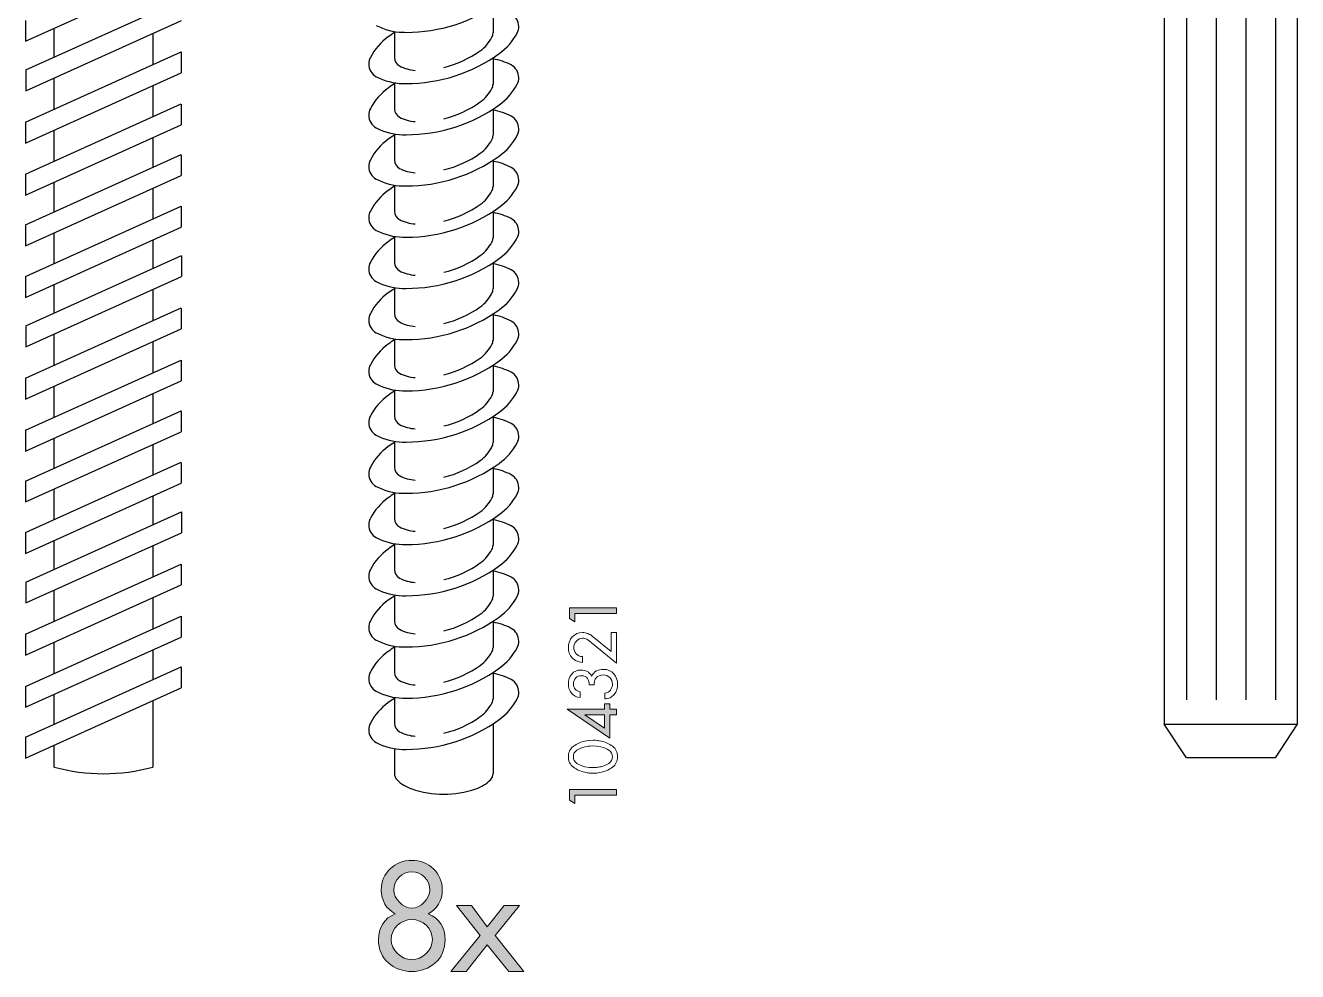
# Model space of a CAD drawing. Header units: inches. Extents: x -17664 to 660, y -8707 to 2166.
# Drawn here: x 465.83 to 471.55, y 535.57 to 539.81 of the extents above; entities that cross this region are included whole.
import ezdxf

# ---------------------------------------------------------------- set-up
doc = ezdxf.new("R2010")
doc.units = ezdxf.units.IN
doc.header["$MEASUREMENT"] = 0
doc.layers.add('Livello 1', color=7, linetype='Continuous')

msp = doc.modelspace()

# ---------------------------------------------------------------- hatches: boundary and pattern name
h = msp.add_hatch(color=7)
h.dxf.hatch_style = 1
edge = h.paths.add_edge_path()
edge.add_spline(control_points=[(467.641, 535.8249), (467.6804, 535.8471), (467.7039, 535.8853), (467.7039, 535.9322)], knot_values=[3, 3, 3, 3, 4, 4, 4, 4], degree=3, periodic=0)
edge.add_spline(control_points=[(467.7039, 535.9322), (467.7039, 536.0103), (467.6429, 536.0656), (467.5668, 536.0656)], knot_values=[4, 4, 4, 4, 5, 5, 5, 5], degree=3, periodic=0)
edge.add_spline(control_points=[(467.5668, 536.0656), (467.4906, 536.0656), (467.4296, 536.0103), (467.4296, 535.9322)], knot_values=[5, 5, 5, 5, 6, 6, 6, 6], degree=3, periodic=0)
edge.add_spline(control_points=[(467.4296, 535.9322), (467.4296, 535.8853), (467.4531, 535.8471), (467.4925, 535.8249)], knot_values=[6, 6, 6, 6, 7, 7, 7, 7], degree=3, periodic=0)
edge.add_spline(control_points=[(467.4925, 535.8249), (467.4429, 535.8077), (467.4169, 535.7614), (467.4169, 535.71)], knot_values=[7, 7, 7, 7, 8, 8, 8, 8], degree=3, periodic=0)
edge.add_spline(control_points=[(467.4169, 535.71), (467.4169, 535.6211), (467.4855, 535.5665), (467.5668, 535.5665)], knot_values=[0, 0, 0, 0, 1, 1, 1, 1], degree=3, periodic=0)
edge.add_spline(control_points=[(467.5668, 535.5665), (467.648, 535.5665), (467.7166, 535.6211), (467.7166, 535.71)], knot_values=[1, 1, 1, 1, 2, 2, 2, 2], degree=3, periodic=0)
edge.add_spline(control_points=[(467.7166, 535.71), (467.7166, 535.7614), (467.6906, 535.8077), (467.641, 535.8249)], knot_values=[2, 2, 2, 2, 3, 3, 3, 3], degree=3, periodic=0)
edge = h.paths.add_edge_path(flags=16)
edge.add_spline(control_points=[(467.5668, 535.8001), (467.615, 535.8001), (467.6595, 535.7607), (467.6595, 535.71)], knot_values=[0, 0, 0, 0, 1, 1, 1, 1], degree=3, periodic=0)
edge.add_spline(control_points=[(467.6595, 535.71), (467.6595, 535.6617), (467.6138, 535.6198), (467.5668, 535.6198)], knot_values=[1, 1, 1, 1, 2, 2, 2, 2], degree=3, periodic=0)
edge.add_spline(control_points=[(467.5668, 535.6198), (467.5198, 535.6198), (467.474, 535.6617), (467.474, 535.71)], knot_values=[2, 2, 2, 2, 3, 3, 3, 3], degree=3, periodic=0)
edge.add_spline(control_points=[(467.474, 535.71), (467.474, 535.7607), (467.5185, 535.8001), (467.5668, 535.8001)], knot_values=[3, 3, 3, 3, 4, 4, 4, 4], degree=3, periodic=0)
edge = h.paths.add_edge_path(flags=16)
edge.add_spline(control_points=[(467.5668, 535.8509), (467.5267, 535.8509), (467.4855, 535.8941), (467.4855, 535.9322)], knot_values=[2, 2, 2, 2, 3, 3, 3, 3], degree=3, periodic=0)
edge.add_spline(control_points=[(467.4855, 535.9322), (467.4855, 535.9779), (467.5236, 536.0148), (467.5668, 536.0148)], knot_values=[3, 3, 3, 3, 4, 4, 4, 4], degree=3, periodic=0)
edge.add_spline(control_points=[(467.5668, 536.0148), (467.61, 536.0148), (467.648, 535.9779), (467.648, 535.9322)], knot_values=[0, 0, 0, 0, 1, 1, 1, 1], degree=3, periodic=0)
edge.add_spline(control_points=[(467.648, 535.9322), (467.648, 535.8941), (467.6067, 535.8509), (467.5668, 535.8509)], knot_values=[1, 1, 1, 1, 2, 2, 2, 2], degree=3, periodic=0)
at = {"layer": 'Livello 1', "true_color": 0xffffff}
h = msp.add_hatch(color=7, dxfattribs=at)
h.dxf.hatch_style = 2
h.paths.add_polyline_path([(468.2989, 537.1366), (468.2746, 537.1513), (468.2746, 537.199), (468.4871, 537.199), (468.4871, 537.1736), (468.2989, 537.1736)])
h = msp.add_hatch(color=7, dxfattribs=at)
h.dxf.hatch_style = 2
h.paths.add_polyline_path([(468.4329, 536.7691), (468.4561, 536.7691), (468.4561, 536.7448), (468.4871, 536.7448), (468.4871, 536.7195), (468.4561, 536.7195), (468.4561, 536.6145), (468.2652, 536.7448), (468.4329, 536.7448)])
h.paths.add_polyline_path([(468.3449, 536.7195), (468.4329, 536.6587), (468.4329, 536.7195)])
h = msp.add_hatch(color=7, dxfattribs=at)
h.dxf.hatch_style = 2
h.paths.add_polyline_path([(468.2989, 536.3209), (468.2746, 536.3356), (468.2746, 536.3834), (468.4871, 536.3834), (468.4871, 536.358), (468.2989, 536.358)])
h = msp.add_hatch(color=7, dxfattribs=at)
h.dxf.hatch_style = 2
h.paths.add_polyline_path([(467.7674, 535.8636), (467.8347, 535.8636), (467.9052, 535.7678), (467.982, 535.8636), (468.0513, 535.8636), (467.942, 535.7277), (468.0697, 535.5664), (468.003, 535.5664), (467.9052, 535.6871), (467.8106, 535.5664), (467.7414, 535.5664), (467.8741, 535.7277)])

# ---------------------------------------------------------------- linework, layer by layer
at = {"color": 1}
for p, q in [((470.9467, 541.3899), (470.9467, 536.6766)), ((471.5467, 536.6766), (471.5467, 541.3899)), ((471.047, 541.2932), (471.047, 536.786)), ((471.1807, 541.2932), (471.1807, 536.786)), ((471.3144, 541.2932), (471.3144, 536.786)), ((471.448, 541.2932), (471.448, 536.786)), ((471.047, 536.5255), (470.9467, 536.6766)), ((470.9467, 536.6766), (471.5467, 536.6766)), ((471.448, 536.5255), (471.5467, 536.6766)), ((471.448, 536.5255), (471.047, 536.5255))]:
    msp.add_line(p, q, dxfattribs=at)
at = {"color": 2}
for p, q in [((465.8307, 539.7439), (466.5305, 540.0591)), ((465.832, 539.6157), (466.532, 539.9314)), ((465.8307, 539.8376), (465.8307, 539.7439)), ((465.832, 539.5219), (466.5318, 539.8372)), ((465.9592, 539.6731), (465.9592, 539.8017)), ((466.4038, 539.7796), (466.4038, 539.6391)), ((465.831, 539.3808), (466.531, 539.6965)), ((466.5308, 539.6961), (466.5308, 539.6023)), ((465.831, 539.287), (466.5308, 539.6023)), ((465.832, 539.6157), (465.832, 539.5219)), ((465.9592, 539.4386), (465.9592, 539.5793)), ((466.4038, 539.5451), (466.4037, 539.4053)), ((465.8308, 539.1469), (466.5308, 539.4626)), ((466.5306, 539.4622), (466.5306, 539.3684)), ((465.8308, 539.0531), (466.5306, 539.3684)), ((465.831, 539.3808), (465.831, 539.287)), ((465.9592, 539.2048), (465.9592, 539.3448)), ((466.4037, 539.3112), (466.4037, 539.1775)), ((465.8307, 538.919), (466.5307, 539.2347)), ((466.5305, 539.2343), (466.5305, 539.1405)), ((465.8307, 538.8253), (466.5305, 539.1405)), ((465.8308, 539.1469), (465.8308, 539.0531)), ((465.9592, 538.977), (465.9592, 539.1109)), ((466.4037, 539.0834), (466.4037, 538.9461)), ((465.8307, 538.6876), (466.5307, 539.0033)), ((466.5305, 539.0029), (466.5305, 538.9092)), ((465.8307, 538.919), (465.8307, 538.8253)), ((465.8307, 538.5939), (466.5305, 538.9092)), ((465.9592, 538.7456), (465.9592, 538.8831)), ((466.4037, 538.852), (466.4037, 538.7236)), ((465.832, 538.4657), (466.532, 538.7814)), ((466.5318, 538.781), (466.5318, 538.6872)), ((465.8307, 538.6876), (465.8307, 538.5939)), ((465.832, 538.372), (466.5318, 538.6872)), ((465.9592, 538.5231), (465.9592, 538.6517)), ((466.4037, 538.6295), (466.4037, 538.489)), ((465.831, 538.2308), (466.531, 538.5465)), ((466.5308, 538.5461), (466.5308, 538.4523)), ((465.831, 538.137), (466.5308, 538.4523)), ((465.832, 538.4657), (465.832, 538.372)), ((465.9592, 538.2886), (465.9592, 538.4293)), ((466.4037, 538.395), (466.4037, 538.2552)), ((465.8308, 537.9968), (466.5308, 538.3125)), ((466.5306, 538.3121), (466.5306, 538.2184)), ((465.8308, 537.9031), (466.5306, 538.2184)), ((465.831, 538.2308), (465.831, 538.137)), ((465.9592, 538.0547), (465.9592, 538.1947)), ((466.4037, 538.1611), (466.4037, 538.0274)), ((465.8307, 537.769), (466.5307, 538.0847)), ((466.5305, 538.0843), (466.5305, 537.9905)), ((465.8307, 537.6752), (466.5305, 537.9905)), ((465.8308, 537.9968), (465.8308, 537.9031)), ((465.9592, 537.8269), (465.9592, 537.9609)), ((466.4037, 537.9333), (466.4036, 537.796)), ((465.8307, 537.5376), (466.5307, 537.8533)), ((466.5305, 537.8529), (466.5305, 537.7591)), ((465.8307, 537.769), (465.8307, 537.6752)), ((465.8307, 537.4438), (466.5305, 537.7591)), ((465.9592, 537.5955), (465.9592, 537.7331)), ((466.4036, 537.7019), (466.4036, 537.5735)), ((465.832, 537.3157), (466.532, 537.6314)), ((466.5318, 537.631), (466.5318, 537.5372)), ((465.8307, 537.5376), (465.8307, 537.4438)), ((465.832, 537.2219), (466.5318, 537.5372)), ((465.9592, 537.3731), (465.9592, 537.5017)), ((466.4036, 537.4795), (466.4036, 537.339)), ((465.831, 537.0808), (466.531, 537.3965)), ((466.5308, 537.3961), (466.5308, 537.3023)), ((465.831, 536.987), (466.5308, 537.3023)), ((465.832, 537.3157), (465.832, 537.2219)), ((465.9592, 537.1386), (465.9592, 537.2792)), ((466.4036, 537.245), (466.4036, 537.1052)), ((465.8308, 536.8468), (466.5308, 537.1625)), ((466.5306, 537.1621), (466.5306, 537.0684)), ((465.831, 537.0808), (465.831, 536.987)), ((465.8308, 536.7531), (466.5306, 537.0684)), ((465.9592, 536.9048), (465.9592, 537.0447)), ((466.4036, 537.0111), (466.4036, 536.8774)), ((465.8307, 536.619), (466.5307, 536.9347)), ((466.5305, 536.9343), (466.5305, 536.8405)), ((465.8308, 536.8468), (465.8308, 536.7531)), ((465.8307, 536.5252), (466.5305, 536.8405)), ((465.9592, 536.6769), (465.9592, 536.8109)), ((466.4036, 536.7833), (466.4036, 536.4845)), ((465.8307, 536.619), (465.8307, 536.5252)), ((465.9592, 536.4845), (465.9592, 536.5831))]:
    msp.add_line(p, q, dxfattribs=at)
msp.add_arc((466.1814, 537.3044), 0.8495, 254.8385, 285.1615, dxfattribs=at)
at = {"layer": 'Livello 1', "color": 7, "lineweight": 25, "true_color": 0xffffff}
for points in [[(467.9319, 539.8995), (467.9319, 539.7817)], [(467.4886, 539.7876), (467.4886, 539.6706)], [(467.9319, 539.6695), (467.9319, 539.5516)], [(467.4886, 539.5576), (467.4886, 539.4406)], [(467.9319, 539.4395), (467.9319, 539.3216)], [(467.4886, 539.3276), (467.4886, 539.2107)], [(467.9319, 539.2095), (467.9319, 539.0917)], [(467.4886, 539.0976), (467.4886, 538.9806)], [(467.9319, 538.9795), (467.9319, 538.8617)], [(467.4886, 538.8676), (467.4886, 538.7507)], [(467.9319, 538.7495), (467.9319, 538.6317)], [(467.4886, 538.6376), (467.4886, 538.5207)], [(467.9319, 538.5195), (467.9319, 538.4016)], [(467.4886, 538.4076), (467.4886, 538.2907)], [(467.9319, 538.2895), (467.9319, 538.1717)], [(467.4886, 538.1776), (467.4886, 538.0607)], [(467.9319, 538.0595), (467.9319, 537.9417)], [(467.4886, 537.9476), (467.4886, 537.8307)], [(467.9319, 537.8295), (467.9319, 537.7116)], [(467.4886, 537.7176), (467.4886, 537.6007)], [(467.9319, 537.5995), (467.9319, 537.4816)], [(467.4886, 537.4876), (467.4886, 537.3706)], [(467.9319, 537.3695), (467.9319, 537.2516)], [(467.4886, 537.2576), (467.4886, 537.1406)], [(467.9319, 537.1395), (467.9319, 537.0216)], [(467.4886, 537.0276), (467.4886, 536.9106)], [(467.9319, 536.9094), (467.9319, 536.7916)], [(467.4886, 536.7976), (467.4886, 536.6806)], [(467.9319, 536.6794), (467.9319, 536.4561)], [(467.4886, 536.5676), (467.4886, 536.4561)]]:
    msp.add_lwpolyline(points, dxfattribs=at)
at = {"layer": 'Livello 1', "lineweight": 0}
for points in [[(468.2989, 537.1366), (468.2746, 537.1513), (468.2746, 537.199), (468.4871, 537.199), (468.4871, 537.1736), (468.2989, 537.1736), (468.2989, 537.1366)], [(468.4329, 536.7691), (468.4561, 536.7691), (468.4561, 536.7448), (468.4871, 536.7448), (468.4871, 536.7195), (468.4561, 536.7195), (468.4561, 536.6145), (468.2652, 536.7448), (468.4329, 536.7448), (468.4329, 536.7691)], [(468.3449, 536.7195), (468.4329, 536.6587), (468.4329, 536.7195), (468.3449, 536.7195)], [(468.2989, 536.3209), (468.2746, 536.3356), (468.2746, 536.3834), (468.4871, 536.3834), (468.4871, 536.358), (468.2989, 536.358), (468.2989, 536.3209)], [(467.7674, 535.8636), (467.8347, 535.8636), (467.9052, 535.7678), (467.982, 535.8636), (468.0513, 535.8636), (467.942, 535.7277), (468.0697, 535.5664), (468.003, 535.5664), (467.9052, 535.6871), (467.8106, 535.5664), (467.7414, 535.5664), (467.8741, 535.7277), (467.7674, 535.8636)]]:
    msp.add_lwpolyline(points, dxfattribs=at)
at = {"layer": 'Livello 1', "color": 7, "lineweight": 25, "true_color": 0xffffff}
for points in [[(467.5257, 539.7842), (467.5309, 539.7841), (467.5361, 539.784), (467.5413, 539.784), (467.6914, 539.784), (467.8377, 539.831), (467.9597, 539.9184)], [(468.0401, 539.7806), (468.045, 539.7899), (468.0475, 539.8002), (468.0475, 539.8106), (468.0475, 539.8344), (468.0343, 539.8563), (468.0132, 539.8674)], [(467.3805, 539.6716), (467.3756, 539.6624), (467.373, 539.6521), (467.373, 539.6417), (467.373, 539.6179), (467.3862, 539.596), (467.4073, 539.5849)], [(467.5257, 539.5542), (467.5309, 539.5541), (467.5361, 539.554), (467.5413, 539.554), (467.6914, 539.554), (467.8377, 539.601), (467.9597, 539.6884)], [(468.0401, 539.5506), (468.045, 539.5599), (468.0475, 539.5702), (468.0475, 539.5806), (468.0475, 539.6044), (468.0343, 539.6263), (468.0132, 539.6374)], [(467.3805, 539.4417), (467.3756, 539.4324), (467.373, 539.4221), (467.373, 539.4117), (467.373, 539.3879), (467.3862, 539.366), (467.4073, 539.3549)], [(467.5257, 539.3242), (467.5309, 539.3241), (467.5361, 539.3241), (467.5413, 539.3241), (467.6914, 539.3241), (467.8377, 539.3711), (467.9597, 539.4584)], [(468.0401, 539.3206), (468.045, 539.3299), (468.0475, 539.3402), (468.0475, 539.3506), (468.0475, 539.3744), (468.0343, 539.3963), (468.0132, 539.4074)], [(467.3805, 539.2116), (467.3756, 539.2024), (467.373, 539.1921), (467.373, 539.1817), (467.373, 539.1578), (467.3862, 539.136), (467.4073, 539.1249)], [(467.5257, 539.0942), (467.5309, 539.0941), (467.5361, 539.094), (467.5413, 539.094), (467.6914, 539.094), (467.8377, 539.141), (467.9597, 539.2284)], [(468.0401, 539.0906), (468.045, 539.0999), (468.0475, 539.1102), (468.0475, 539.1206), (468.0475, 539.1444), (468.0343, 539.1663), (468.0132, 539.1774)], [(467.3805, 538.9816), (467.3756, 538.9724), (467.373, 538.9621), (467.373, 538.9517), (467.373, 538.9278), (467.3862, 538.906), (467.4073, 538.8949)], [(467.5257, 538.8642), (467.5309, 538.8641), (467.5361, 538.864), (467.5413, 538.864), (467.6914, 538.864), (467.8377, 538.9111), (467.9597, 538.9984)], [(468.0401, 538.8606), (468.045, 538.8699), (468.0475, 538.8802), (468.0475, 538.8906), (468.0475, 538.9144), (468.0343, 538.9363), (468.0132, 538.9473)], [(467.3805, 538.7517), (467.3756, 538.7424), (467.373, 538.7321), (467.373, 538.7217), (467.373, 538.6979), (467.3862, 538.6759), (467.4073, 538.6649)], [(467.5257, 538.6342), (467.5309, 538.6341), (467.5361, 538.634), (467.5413, 538.634), (467.6914, 538.634), (467.8377, 538.681), (467.9597, 538.7684)], [(468.0401, 538.6306), (468.045, 538.6399), (468.0475, 538.6502), (468.0475, 538.6606), (468.0475, 538.6844), (468.0343, 538.7063), (468.0132, 538.7174)], [(467.3805, 538.5216), (467.3756, 538.5124), (467.373, 538.5021), (467.373, 538.4917), (467.373, 538.4679), (467.3862, 538.446), (467.4073, 538.4349)], [(467.5257, 538.4042), (467.5309, 538.4041), (467.5361, 538.404), (467.5413, 538.404), (467.6914, 538.404), (467.8377, 538.451), (467.9597, 538.5384)], [(468.0401, 538.4006), (468.045, 538.4099), (468.0475, 538.4201), (468.0475, 538.4306), (468.0475, 538.4544), (468.0343, 538.4763), (468.0132, 538.4874)], [(467.3805, 538.2916), (467.3756, 538.2824), (467.373, 538.2721), (467.373, 538.2617), (467.373, 538.2379), (467.3862, 538.216), (467.4073, 538.2049)], [(467.5257, 538.1742), (467.5309, 538.1741), (467.5361, 538.174), (467.5413, 538.174), (467.6914, 538.174), (467.8377, 538.221), (467.9597, 538.3085)], [(468.0401, 538.1706), (468.045, 538.1799), (468.0475, 538.1901), (468.0475, 538.2006), (468.0475, 538.2244), (468.0343, 538.2463), (468.0132, 538.2574)], [(467.3805, 538.0616), (467.3756, 538.0524), (467.373, 538.0421), (467.373, 538.0316), (467.373, 538.0079), (467.3862, 537.986), (467.4073, 537.9749)], [(467.5257, 537.9442), (467.5309, 537.9441), (467.5361, 537.944), (467.5413, 537.944), (467.6914, 537.944), (467.8377, 537.991), (467.9597, 538.0784)], [(468.0401, 537.9406), (468.045, 537.9499), (468.0475, 537.9602), (468.0475, 537.9706), (468.0475, 537.9944), (468.0343, 538.0163), (468.0132, 538.0274)], [(467.3805, 537.8316), (467.3756, 537.8224), (467.373, 537.8121), (467.373, 537.8017), (467.373, 537.7779), (467.3862, 537.7559), (467.4073, 537.7449)], [(467.5257, 537.7142), (467.5309, 537.7141), (467.5361, 537.714), (467.5413, 537.714), (467.6914, 537.714), (467.8377, 537.761), (467.9597, 537.8484)], [(468.0401, 537.7107), (468.045, 537.7199), (468.0475, 537.7301), (468.0475, 537.7406), (468.0475, 537.7644), (468.0343, 537.7863), (468.0132, 537.7974)], [(467.3805, 537.6016), (467.3756, 537.5924), (467.373, 537.5821), (467.373, 537.5717), (467.373, 537.5479), (467.3862, 537.526), (467.4073, 537.5149)], [(467.5257, 537.4842), (467.5309, 537.4841), (467.5361, 537.484), (467.5413, 537.484), (467.6914, 537.484), (467.8377, 537.531), (467.9597, 537.6184)], [(468.0401, 537.4807), (468.045, 537.4899), (468.0475, 537.5002), (468.0475, 537.5106), (468.0475, 537.5344), (468.0343, 537.5563), (468.0132, 537.5674)], [(467.3805, 537.3716), (467.3756, 537.3624), (467.373, 537.3522), (467.373, 537.3417), (467.373, 537.3179), (467.3862, 537.296), (467.4073, 537.2849)], [(467.5257, 537.2542), (467.5309, 537.2541), (467.5361, 537.254), (467.5413, 537.254), (467.6914, 537.254), (467.8377, 537.301), (467.9597, 537.3884)], [(468.0401, 537.2507), (468.045, 537.2599), (468.0475, 537.2702), (468.0475, 537.2806), (468.0475, 537.3044), (468.0343, 537.3263), (468.0132, 537.3374)], [(467.3805, 537.1417), (467.3756, 537.1324), (467.373, 537.1221), (467.373, 537.1117), (467.373, 537.0878), (467.3862, 537.066), (467.4073, 537.0549)], [(467.5257, 537.0242), (467.5309, 537.0241), (467.5361, 537.0241), (467.5413, 537.0241), (467.6914, 537.0241), (467.8377, 537.071), (467.9597, 537.1584)], [(468.0401, 537.0206), (468.045, 537.0299), (468.0475, 537.0402), (468.0475, 537.0505), (468.0475, 537.0744), (468.0343, 537.0963), (468.0132, 537.1074)], [(467.3805, 536.9117), (467.3756, 536.9024), (467.373, 536.8921), (467.373, 536.8817), (467.373, 536.8579), (467.3862, 536.836), (467.4073, 536.8249)], [(467.5257, 536.7942), (467.5309, 536.7941), (467.5361, 536.7941), (467.5413, 536.7941), (467.6914, 536.7941), (467.8377, 536.8411), (467.9597, 536.9284)], [(468.0401, 536.7906), (468.045, 536.7998), (468.0475, 536.8102), (468.0475, 536.8206), (468.0475, 536.8444), (468.0343, 536.8663), (468.0132, 536.8774)], [(467.3805, 536.6817), (467.3756, 536.6724), (467.373, 536.6621), (467.373, 536.6517), (467.373, 536.6278), (467.3862, 536.606), (467.4073, 536.5949)], [(467.5257, 536.5642), (467.5309, 536.5641), (467.5361, 536.564), (467.5413, 536.564), (467.6914, 536.564), (467.8377, 536.6111), (467.9597, 536.6984)], [(467.5665, 536.3867), (467.6128, 536.3712), (467.6614, 536.3633), (467.7102, 536.3633), (467.7591, 536.3633), (467.8077, 536.3712), (467.854, 536.3867)]]:
    msp.add_open_spline(points, degree=3, knots=[0, 0, 0, 0, 1, 1, 1, 2, 2, 2, 2], dxfattribs=at)
for points in [[(467.4073, 539.8149), (467.4438, 539.7956), (467.4844, 539.7851), (467.5257, 539.7842)], [(467.4609, 539.7639), (467.4272, 539.7398), (467.3997, 539.7082), (467.3805, 539.6716)], [(467.4886, 539.7828), (467.4792, 539.7767), (467.47, 539.7704), (467.4609, 539.7638)], [(467.8741, 539.7014), (467.8962, 539.7172), (467.9143, 539.7379), (467.927, 539.7619)], [(467.927, 539.7619), (467.9302, 539.768), (467.9319, 539.7748), (467.9319, 539.7816)], [(467.9596, 539.6884), (467.9933, 539.7125), (468.0207, 539.7441), (468.04, 539.7806)], [(467.7103, 539.6263), (467.7692, 539.6405), (467.8248, 539.666), (467.8742, 539.7014)], [(467.4886, 539.6706), (467.4886, 539.655), (467.4973, 539.6406), (467.5112, 539.6333)], [(468.0133, 539.6374), (467.9877, 539.6508), (467.9603, 539.66), (467.9319, 539.6647)], [(467.5112, 539.6333), (467.533, 539.6218), (467.5572, 539.615), (467.5819, 539.6134)], [(467.4609, 539.5339), (467.4272, 539.5098), (467.3997, 539.4782), (467.3805, 539.4417)], [(467.4073, 539.5849), (467.4438, 539.5656), (467.4844, 539.5551), (467.5257, 539.5542)], [(467.4886, 539.5528), (467.4792, 539.5467), (467.47, 539.5404), (467.4609, 539.5339)], [(467.8741, 539.4714), (467.8962, 539.4872), (467.9143, 539.5079), (467.927, 539.5319)], [(467.927, 539.5319), (467.9302, 539.538), (467.9319, 539.5448), (467.9319, 539.5516)], [(467.9596, 539.4584), (467.9933, 539.4825), (468.0207, 539.5141), (468.04, 539.5506)], [(467.7103, 539.3963), (467.7692, 539.4105), (467.8248, 539.436), (467.8742, 539.4714)], [(467.4886, 539.4406), (467.4886, 539.425), (467.4973, 539.4106), (467.5112, 539.4033)], [(468.0133, 539.4074), (467.9877, 539.4208), (467.9603, 539.43), (467.9319, 539.4347)], [(467.5112, 539.4033), (467.533, 539.3918), (467.5572, 539.385), (467.5819, 539.3834)], [(467.4609, 539.3039), (467.4272, 539.2798), (467.3997, 539.2482), (467.3805, 539.2117)], [(467.4073, 539.3549), (467.4438, 539.3356), (467.4844, 539.3251), (467.5257, 539.3242)], [(467.4886, 539.3228), (467.4792, 539.3167), (467.47, 539.3104), (467.4609, 539.3039)], [(467.8741, 539.2414), (467.8962, 539.2572), (467.9143, 539.2779), (467.927, 539.3019)], [(467.927, 539.3019), (467.9302, 539.308), (467.9319, 539.3148), (467.9319, 539.3216)], [(467.9596, 539.2284), (467.9933, 539.2525), (468.0207, 539.2841), (468.04, 539.3207)], [(467.4886, 539.2106), (467.4886, 539.195), (467.4973, 539.1806), (467.5112, 539.1733)], [(467.7103, 539.1663), (467.7692, 539.1805), (467.8248, 539.206), (467.8742, 539.2413)], [(468.0133, 539.1774), (467.9877, 539.1908), (467.9603, 539.2), (467.9319, 539.2047)], [(467.5112, 539.1733), (467.533, 539.1618), (467.5572, 539.155), (467.5819, 539.1535)], [(467.4609, 539.0739), (467.4272, 539.0498), (467.3997, 539.0182), (467.3805, 538.9817)], [(467.4073, 539.1249), (467.4438, 539.1056), (467.4844, 539.0951), (467.5257, 539.0942)], [(467.4886, 539.0928), (467.4792, 539.0867), (467.47, 539.0803), (467.4609, 539.0739)], [(467.8741, 539.0114), (467.8962, 539.0271), (467.9143, 539.0479), (467.927, 539.0719)], [(467.927, 539.0719), (467.9302, 539.078), (467.9319, 539.0848), (467.9319, 539.0916)], [(467.9596, 538.9984), (467.9933, 539.0225), (468.0207, 539.0541), (468.04, 539.0906)], [(467.4886, 538.9807), (467.4886, 538.965), (467.4973, 538.9506), (467.5112, 538.9433)], [(467.7103, 538.9363), (467.7692, 538.9505), (467.8248, 538.976), (467.8742, 539.0114)], [(468.0133, 538.9474), (467.9877, 538.9608), (467.9603, 538.97), (467.9319, 538.9747)], [(467.5112, 538.9433), (467.533, 538.9318), (467.5572, 538.925), (467.5819, 538.9235)], [(467.4609, 538.8439), (467.4272, 538.8197), (467.3997, 538.7882), (467.3805, 538.7516)], [(467.4073, 538.8949), (467.4438, 538.8756), (467.4844, 538.8651), (467.5257, 538.8642)], [(467.4886, 538.8628), (467.4792, 538.8567), (467.47, 538.8504), (467.4609, 538.8438)], [(467.927, 538.8419), (467.9302, 538.848), (467.9319, 538.8548), (467.9319, 538.8617)], [(467.9596, 538.7685), (467.9933, 538.7925), (468.0207, 538.8241), (468.04, 538.8606)], [(467.8741, 538.7814), (467.8962, 538.7972), (467.9143, 538.8179), (467.927, 538.842)], [(467.4886, 538.7507), (467.4886, 538.735), (467.4973, 538.7206), (467.5112, 538.7133)], [(467.7103, 538.7063), (467.7692, 538.7206), (467.8248, 538.746), (467.8742, 538.7813)], [(468.0133, 538.7174), (467.9877, 538.7308), (467.9603, 538.74), (467.9319, 538.7447)], [(467.5112, 538.7133), (467.533, 538.7018), (467.5572, 538.695), (467.5819, 538.6935)], [(467.4609, 538.6139), (467.4272, 538.5898), (467.3997, 538.5582), (467.3805, 538.5217)], [(467.4073, 538.6649), (467.4438, 538.6456), (467.4844, 538.6351), (467.5257, 538.6342)], [(467.4886, 538.6328), (467.4792, 538.6267), (467.47, 538.6204), (467.4609, 538.6139)], [(467.927, 538.612), (467.9302, 538.618), (467.9319, 538.6248), (467.9319, 538.6316)], [(467.9596, 538.5384), (467.9933, 538.5625), (468.0207, 538.5941), (468.04, 538.6307)], [(467.8741, 538.5513), (467.8962, 538.5672), (467.9143, 538.5879), (467.927, 538.6119)], [(467.4886, 538.5207), (467.4886, 538.505), (467.4973, 538.4906), (467.5112, 538.4833)], [(467.7103, 538.4763), (467.7692, 538.4905), (467.8248, 538.5161), (467.8742, 538.5513)], [(468.0133, 538.4874), (467.9877, 538.5008), (467.9603, 538.5101), (467.9319, 538.5147)], [(467.5112, 538.4833), (467.533, 538.4718), (467.5572, 538.465), (467.5819, 538.4635)], [(467.4073, 538.4349), (467.4438, 538.4156), (467.4844, 538.4051), (467.5257, 538.4042)], [(467.4886, 538.4028), (467.4792, 538.3967), (467.47, 538.3904), (467.4609, 538.3839)], [(467.927, 538.382), (467.9302, 538.388), (467.9319, 538.3948), (467.9319, 538.4016)], [(467.9596, 538.3085), (467.9933, 538.3325), (468.0207, 538.3641), (468.04, 538.4006)], [(467.4609, 538.3839), (467.4272, 538.3598), (467.3997, 538.3282), (467.3805, 538.2916)], [(467.8741, 538.3213), (467.8962, 538.3372), (467.9143, 538.3579), (467.927, 538.382)], [(467.4886, 538.2907), (467.4886, 538.275), (467.4973, 538.2606), (467.5112, 538.2533)], [(467.7103, 538.2463), (467.7692, 538.2605), (467.8248, 538.2861), (467.8742, 538.3213)], [(468.0133, 538.2574), (467.9877, 538.2708), (467.9603, 538.28), (467.9319, 538.2847)], [(467.5112, 538.2533), (467.533, 538.2418), (467.5572, 538.235), (467.5819, 538.2335)], [(467.4073, 538.2049), (467.4438, 538.1856), (467.4844, 538.1751), (467.5257, 538.1742)], [(467.4886, 538.1728), (467.4792, 538.1667), (467.47, 538.1604), (467.4609, 538.1539)], [(467.927, 538.152), (467.9302, 538.158), (467.9319, 538.1648), (467.9319, 538.1717)], [(467.9596, 538.0784), (467.9933, 538.1025), (468.0207, 538.134), (468.04, 538.1706)], [(467.4609, 538.1539), (467.4272, 538.1298), (467.3997, 538.0982), (467.3805, 538.0616)], [(467.8741, 538.0913), (467.8962, 538.1072), (467.9143, 538.1279), (467.927, 538.152)], [(467.4886, 538.0607), (467.4886, 538.045), (467.4973, 538.0306), (467.5112, 538.0233)], [(467.7103, 538.0163), (467.7692, 538.0306), (467.8248, 538.056), (467.8742, 538.0913)], [(468.0133, 538.0274), (467.9877, 538.0408), (467.9603, 538.0501), (467.9319, 538.0547)], [(467.5112, 538.0233), (467.533, 538.0118), (467.5572, 538.0049), (467.5819, 538.0035)], [(467.4073, 537.9749), (467.4438, 537.9556), (467.4844, 537.9451), (467.5257, 537.9442)], [(467.4886, 537.9428), (467.4792, 537.9367), (467.47, 537.9304), (467.4609, 537.9239)], [(467.927, 537.922), (467.9302, 537.9281), (467.9319, 537.9348), (467.9319, 537.9416)], [(467.9596, 537.8484), (467.9933, 537.8725), (468.0207, 537.9041), (468.04, 537.9406)], [(467.4609, 537.9238), (467.4272, 537.8998), (467.3997, 537.8682), (467.3805, 537.8316)], [(467.8741, 537.8613), (467.8962, 537.8772), (467.9143, 537.8979), (467.927, 537.9219)], [(467.4886, 537.8307), (467.4886, 537.815), (467.4973, 537.8006), (467.5112, 537.7933)], [(467.7103, 537.7863), (467.7692, 537.8005), (467.8248, 537.826), (467.8742, 537.8613)], [(468.0133, 537.7974), (467.9877, 537.8108), (467.9603, 537.82), (467.9319, 537.8247)], [(467.5112, 537.7933), (467.533, 537.7818), (467.5572, 537.775), (467.5819, 537.7735)], [(467.4073, 537.7449), (467.4438, 537.7256), (467.4844, 537.7151), (467.5257, 537.7142)], [(467.4886, 537.7128), (467.4792, 537.7067), (467.47, 537.7004), (467.4609, 537.6938)], [(467.927, 537.6919), (467.9302, 537.698), (467.9319, 537.7048), (467.9319, 537.7116)], [(467.9596, 537.6184), (467.9933, 537.6425), (468.0207, 537.6741), (468.04, 537.7106)], [(467.4609, 537.6939), (467.4272, 537.6698), (467.3997, 537.6382), (467.3805, 537.6017)], [(467.8741, 537.6313), (467.8962, 537.6472), (467.9143, 537.6679), (467.927, 537.6919)], [(467.4886, 537.6006), (467.4886, 537.5849), (467.4973, 537.5706), (467.5112, 537.5633)], [(467.7103, 537.5563), (467.7692, 537.5705), (467.8248, 537.596), (467.8742, 537.6313)], [(468.0133, 537.5674), (467.9877, 537.5809), (467.9603, 537.59), (467.9319, 537.5947)], [(467.5112, 537.5633), (467.533, 537.5517), (467.5572, 537.545), (467.5819, 537.5435)], [(467.4073, 537.5149), (467.4438, 537.4956), (467.4844, 537.4851), (467.5257, 537.4842)], [(467.4886, 537.4828), (467.4792, 537.4767), (467.47, 537.4704), (467.4609, 537.4638)], [(467.927, 537.4619), (467.9302, 537.468), (467.9319, 537.4748), (467.9319, 537.4816)], [(467.9596, 537.3884), (467.9933, 537.4125), (468.0207, 537.4441), (468.04, 537.4806)], [(467.4609, 537.4638), (467.4272, 537.4398), (467.3997, 537.4082), (467.3805, 537.3716)], [(467.8741, 537.4013), (467.8962, 537.4172), (467.9143, 537.4379), (467.927, 537.462)], [(467.4886, 537.3706), (467.4886, 537.355), (467.4973, 537.3406), (467.5112, 537.3333)], [(467.7103, 537.3263), (467.7692, 537.3405), (467.8248, 537.366), (467.8742, 537.4014)], [(468.0133, 537.3374), (467.9877, 537.3508), (467.9603, 537.36), (467.9319, 537.3647)], [(467.5112, 537.3333), (467.533, 537.3218), (467.5572, 537.315), (467.5819, 537.3134)], [(467.4073, 537.2849), (467.4438, 537.2656), (467.4844, 537.2551), (467.5257, 537.2542)], [(467.4886, 537.2528), (467.4792, 537.2467), (467.47, 537.2404), (467.4609, 537.2339)], [(467.927, 537.232), (467.9302, 537.238), (467.9319, 537.2448), (467.9319, 537.2516)], [(467.9596, 537.1584), (467.9933, 537.1825), (468.0207, 537.2141), (468.04, 537.2507)], [(467.4609, 537.2339), (467.4272, 537.2098), (467.3997, 537.1782), (467.3805, 537.1417)], [(467.8741, 537.1714), (467.8962, 537.1872), (467.9143, 537.2079), (467.927, 537.232)], [(467.4886, 537.1406), (467.4886, 537.125), (467.4973, 537.1106), (467.5112, 537.1033)], [(467.7103, 537.0963), (467.7692, 537.1105), (467.8248, 537.136), (467.8742, 537.1714)], [(468.0133, 537.1074), (467.9877, 537.1208), (467.9603, 537.1301), (467.9319, 537.1347)], [(467.5112, 537.1033), (467.533, 537.0917), (467.5572, 537.085), (467.5819, 537.0834)], [(467.4073, 537.0549), (467.4438, 537.0356), (467.4844, 537.0251), (467.5257, 537.0242)], [(467.4886, 537.0228), (467.4792, 537.0167), (467.47, 537.0104), (467.4609, 537.0039)], [(467.927, 537.002), (467.9302, 537.008), (467.9319, 537.0148), (467.9319, 537.0216)], [(467.9596, 536.9284), (467.9933, 536.9525), (468.0207, 536.9841), (468.04, 537.0206)], [(467.4609, 537.0039), (467.4272, 536.9798), (467.3997, 536.9482), (467.3805, 536.9117)], [(467.8741, 536.9414), (467.8962, 536.9572), (467.9143, 536.978), (467.927, 537.002)], [(467.4886, 536.9106), (467.4886, 536.895), (467.4973, 536.8806), (467.5112, 536.8733)], [(467.7103, 536.8663), (467.7692, 536.8805), (467.8248, 536.906), (467.8742, 536.9414)], [(468.0133, 536.8774), (467.9877, 536.8908), (467.9603, 536.9), (467.9319, 536.9047)], [(467.5112, 536.8733), (467.533, 536.8618), (467.5572, 536.855), (467.5819, 536.8534)], [(467.4073, 536.8249), (467.4438, 536.8056), (467.4844, 536.7951), (467.5257, 536.7942)], [(467.4886, 536.7928), (467.4792, 536.7867), (467.47, 536.7804), (467.4609, 536.7739)], [(467.927, 536.7719), (467.9302, 536.778), (467.9319, 536.7848), (467.9319, 536.7916)], [(467.9596, 536.6984), (467.9933, 536.7225), (468.0207, 536.7541), (468.04, 536.7906)], [(467.4609, 536.7739), (467.4272, 536.7498), (467.3997, 536.7182), (467.3805, 536.6817)], [(467.8741, 536.7114), (467.8962, 536.7272), (467.9143, 536.7479), (467.927, 536.7719)], [(467.4886, 536.6806), (467.4886, 536.665), (467.4973, 536.6506), (467.5112, 536.6433)], [(467.7103, 536.6363), (467.7692, 536.6505), (467.8248, 536.676), (467.8742, 536.7114)], [(467.5112, 536.6433), (467.533, 536.6318), (467.5572, 536.625), (467.5819, 536.6235)], [(467.4073, 536.5949), (467.4438, 536.5756), (467.4844, 536.5651), (467.5257, 536.5642)], [(467.4886, 536.4561), (467.4886, 536.4453), (467.4929, 536.435), (467.5006, 536.4274)], [(467.92, 536.4274), (467.9276, 536.435), (467.9319, 536.4453), (467.9319, 536.4561)], [(467.5006, 536.4274), (467.519, 536.4089), (467.5416, 536.395), (467.5664, 536.3867)], [(467.8541, 536.3867), (467.8789, 536.395), (467.9014, 536.4089), (467.92, 536.4274)]]:
    msp.add_open_spline(points, degree=3, dxfattribs=at)
at = {"layer": 'Livello 1', "lineweight": 0}
for points, knots in [([(468.4629, 537.0889), (468.4629, 537.0889), (468.4871, 537.0889), (468.4871, 537.0889), (468.4871, 537.0889), (468.4871, 536.9514), (468.4871, 536.9514), (468.4871, 536.9514), (468.3729, 537.0446), (468.3729, 537.0446), (468.3729, 537.0446), (468.3709, 537.0463), (468.3709, 537.0463), (468.3709, 537.0463), (468.3689, 537.0477), (468.3689, 537.0477), (468.3689, 537.0477), (468.3632, 537.0519), (468.3632, 537.0519), (468.3632, 537.0519), (468.3528, 537.0584), (468.3528, 537.0584), (468.3472, 537.0618), (468.3412, 537.0635), (468.3348, 537.0635), (468.3243, 537.0635), (468.315, 537.0592), (468.3067, 537.0506), (468.2985, 537.0421), (468.2944, 537.0324), (468.2944, 537.0217), (468.2944, 537.0108), (468.2982, 537.0014), (468.3059, 536.9935), (468.3098, 536.9896), (468.3139, 536.9863), (468.3182, 536.9839), (468.3227, 536.9818), (468.3276, 536.9808), (468.333, 536.9808), (468.333, 536.9808), (468.333, 536.9543), (468.333, 536.9543), (468.3139, 536.9563), (468.2987, 536.9633), (468.2872, 536.9753), (468.2758, 536.9872), (468.2701, 537.0027), (468.2701, 537.0217), (468.2701, 537.0398), (468.2761, 537.0555), (468.288, 537.0689), (468.2999, 537.0822), (468.3151, 537.0889), (468.3337, 537.0889), (468.3414, 537.0889), (468.3492, 537.0874), (468.3571, 537.0845), (468.365, 537.0816), (468.3717, 537.0778), (468.3774, 537.0731), (468.3774, 537.0731), (468.4629, 537.0033), (468.4629, 537.0033), (468.4629, 537.0033), (468.4629, 537.0889), (468.4629, 537.0889)], [0, 0, 0, 0, 1, 1, 1, 2, 2, 2, 3, 3, 3, 4, 4, 4, 5, 5, 5, 6, 6, 6, 7, 7, 7, 8, 8, 8, 9, 9, 9, 10, 10, 10, 11, 11, 11, 12, 12, 12, 13, 13, 13, 14, 14, 14, 15, 15, 15, 16, 16, 16, 17, 17, 17, 18, 18, 18, 19, 19, 19, 20, 20, 20, 21, 21, 21, 22, 22, 22, 22]), ([(468.3635, 536.8533), (468.3635, 536.8647), (468.361, 536.8746), (468.3561, 536.8827), (468.3511, 536.8909), (468.3422, 536.895), (468.3295, 536.895), (468.3188, 536.895), (468.3101, 536.8916), (468.3034, 536.8847), (468.2966, 536.8778), (468.2932, 536.8689), (468.2932, 536.858), (468.2932, 536.8485), (468.2959, 536.8407), (468.3011, 536.8347), (468.3063, 536.8288), (468.3137, 536.8248), (468.3234, 536.8227), (468.3234, 536.8227), (468.3234, 536.7965), (468.3234, 536.7965), (468.306, 536.7991), (468.2928, 536.8058), (468.2837, 536.8165), (468.2746, 536.8273), (468.2701, 536.8414), (468.2701, 536.8589), (468.2701, 536.8756), (468.2752, 536.89), (468.2854, 536.9022), (468.2957, 536.9143), (468.3096, 536.9204), (468.3273, 536.9204), (468.3372, 536.9204), (468.3462, 536.9182), (468.3544, 536.9139), (468.3626, 536.9096), (468.3694, 536.9027), (468.3751, 536.8933), (468.38, 536.9038), (468.3871, 536.9115), (468.3965, 536.9163), (468.406, 536.9211), (468.4164, 536.9235), (468.4279, 536.9235), (468.4476, 536.9235), (468.4631, 536.917), (468.4744, 536.9039), (468.4857, 536.8908), (468.4914, 536.8747), (468.4914, 536.8555), (468.4914, 536.8395), (468.4863, 536.8247), (468.4761, 536.8112), (468.4708, 536.8046), (468.4647, 536.7995), (468.4576, 536.7959), (468.4506, 536.7924), (468.4429, 536.7906), (468.4346, 536.7906), (468.4346, 536.7906), (468.4346, 536.8162), (468.4346, 536.8162), (468.4448, 536.8174), (468.453, 536.822), (468.4592, 536.8299), (468.4654, 536.8379), (468.4685, 536.8471), (468.4685, 536.8575), (468.4685, 536.8693), (468.4644, 536.879), (468.4562, 536.8867), (468.448, 536.8943), (468.4382, 536.8981), (468.4267, 536.8981), (468.4132, 536.8981), (468.4027, 536.8939), (468.3954, 536.8854), (468.3922, 536.8817), (468.3898, 536.8771), (468.3881, 536.8717), (468.3864, 536.8663), (468.3855, 536.8602), (468.3855, 536.8533), (468.3855, 536.8533), (468.3635, 536.8533), (468.3635, 536.8533)], [0, 0, 0, 0, 1, 1, 1, 2, 2, 2, 3, 3, 3, 4, 4, 4, 5, 5, 5, 6, 6, 6, 7, 7, 7, 8, 8, 8, 9, 9, 9, 10, 10, 10, 11, 11, 11, 12, 12, 12, 13, 13, 13, 14, 14, 14, 15, 15, 15, 16, 16, 16, 17, 17, 17, 18, 18, 18, 19, 19, 19, 20, 20, 20, 21, 21, 21, 22, 22, 22, 23, 23, 23, 24, 24, 24, 25, 25, 25, 26, 26, 26, 27, 27, 27, 28, 28, 28, 29, 29, 29, 29]), ([(468.4685, 536.4838), (468.4533, 536.4727), (468.4366, 536.4651), (468.4184, 536.461), (468.4184, 536.461), (468.3989, 536.4576), (468.3989, 536.4576), (468.3989, 536.4576), (468.3809, 536.4567), (468.3809, 536.4567), (468.3809, 536.4567), (468.3631, 536.4576), (468.3631, 536.4576), (468.3578, 536.4581), (468.3515, 536.4593), (468.3439, 536.461), (468.3253, 536.4649), (468.3084, 536.4726), (468.2931, 536.484), (468.2778, 536.4953), (468.2701, 536.511), (468.2701, 536.531), (468.2701, 536.5509), (468.2778, 536.5665), (468.2931, 536.5779), (468.3084, 536.5893), (468.3253, 536.597), (468.3439, 536.6009), (468.3439, 536.6009), (468.3521, 536.6024), (468.3521, 536.6024), (468.3521, 536.6024), (468.3631, 536.604), (468.3631, 536.604), (468.3631, 536.604), (468.3809, 536.6052), (468.3809, 536.6052), (468.3809, 536.6052), (468.3916, 536.6052), (468.3916, 536.6052), (468.3916, 536.6052), (468.3997, 536.604), (468.3997, 536.604), (468.4022, 536.604), (468.405, 536.6037), (468.4082, 536.6029), (468.4082, 536.6029), (468.4184, 536.6009), (468.4184, 536.6009), (468.4362, 536.597), (468.4528, 536.5894), (468.4683, 536.5781), (468.4837, 536.5668), (468.4914, 536.5511), (468.4914, 536.531), (468.4914, 536.5114), (468.4837, 536.4957), (468.4685, 536.4838)], [0, 0, 0, 0, 1, 1, 1, 2, 2, 2, 3, 3, 3, 4, 4, 4, 5, 5, 5, 6, 6, 6, 7, 7, 7, 8, 8, 8, 9, 9, 9, 10, 10, 10, 11, 11, 11, 12, 12, 12, 13, 13, 13, 14, 14, 14, 15, 15, 15, 16, 16, 16, 17, 17, 17, 18, 18, 18, 19, 19, 19, 19]), ([(468.309, 536.5013), (468.3188, 536.4951), (468.3307, 536.4901), (468.3448, 536.4864), (468.3448, 536.4864), (468.364, 536.483), (468.364, 536.483), (468.364, 536.483), (468.3806, 536.4821), (468.3806, 536.4821), (468.3806, 536.4821), (468.3972, 536.483), (468.3972, 536.483), (468.4027, 536.4835), (468.409, 536.4847), (468.4161, 536.4864), (468.4291, 536.4892), (468.4409, 536.494), (468.4517, 536.5009), (468.4625, 536.5077), (468.4679, 536.5178), (468.4679, 536.531), (468.4679, 536.5434), (468.4627, 536.553), (468.4523, 536.5599), (468.4419, 536.5667), (468.4298, 536.5719), (468.4161, 536.5755), (468.4161, 536.5755), (468.3972, 536.5786), (468.3972, 536.5786), (468.3972, 536.5786), (468.3806, 536.5798), (468.3806, 536.5798), (468.3806, 536.5798), (468.3662, 536.5789), (468.3662, 536.5789), (468.3623, 536.5789), (468.3584, 536.5784), (468.3547, 536.5775), (468.3547, 536.5775), (468.3448, 536.5755), (468.3448, 536.5755), (468.3317, 536.5727), (468.3197, 536.5678), (468.3089, 536.5607), (468.2981, 536.5537), (468.2927, 536.5438), (468.2927, 536.531), (468.2927, 536.5185), (468.2981, 536.5087), (468.309, 536.5013)], [0, 0, 0, 0, 1, 1, 1, 2, 2, 2, 3, 3, 3, 4, 4, 4, 5, 5, 5, 6, 6, 6, 7, 7, 7, 8, 8, 8, 9, 9, 9, 10, 10, 10, 11, 11, 11, 12, 12, 12, 13, 13, 13, 14, 14, 14, 15, 15, 15, 16, 16, 16, 17, 17, 17, 17]), ([(467.4169, 535.71), (467.4169, 535.6211), (467.4855, 535.5665), (467.5668, 535.5665), (467.648, 535.5665), (467.7166, 535.6211), (467.7166, 535.71), (467.7166, 535.7614), (467.6906, 535.8077), (467.641, 535.8249), (467.6804, 535.8471), (467.7039, 535.8853), (467.7039, 535.9322), (467.7039, 536.0103), (467.6429, 536.0656), (467.5668, 536.0656), (467.4906, 536.0656), (467.4296, 536.0103), (467.4296, 535.9322), (467.4296, 535.8853), (467.4531, 535.8471), (467.4925, 535.8249), (467.4429, 535.8077), (467.4169, 535.7614), (467.4169, 535.71)], [0, 0, 0, 0, 1, 1, 1, 2, 2, 2, 3, 3, 3, 4, 4, 4, 5, 5, 5, 6, 6, 6, 7, 7, 7, 8, 8, 8, 8]), ([(467.5668, 536.0148), (467.61, 536.0148), (467.648, 535.9779), (467.648, 535.9322), (467.648, 535.8941), (467.6067, 535.8509), (467.5668, 535.8509), (467.5267, 535.8509), (467.4855, 535.8941), (467.4855, 535.9322), (467.4855, 535.9779), (467.5236, 536.0148), (467.5668, 536.0148)], [0, 0, 0, 0, 1, 1, 1, 2, 2, 2, 3, 3, 3, 4, 4, 4, 4]), ([(467.5668, 535.8001), (467.615, 535.8001), (467.6595, 535.7607), (467.6595, 535.71), (467.6595, 535.6617), (467.6138, 535.6198), (467.5668, 535.6198), (467.5198, 535.6198), (467.474, 535.6617), (467.474, 535.71), (467.474, 535.7607), (467.5185, 535.8001), (467.5668, 535.8001)], [0, 0, 0, 0, 1, 1, 1, 2, 2, 2, 3, 3, 3, 4, 4, 4, 4])]:
    msp.add_open_spline(points, degree=3, knots=knots, dxfattribs=at)

doc.saveas('drawing.dxf')
